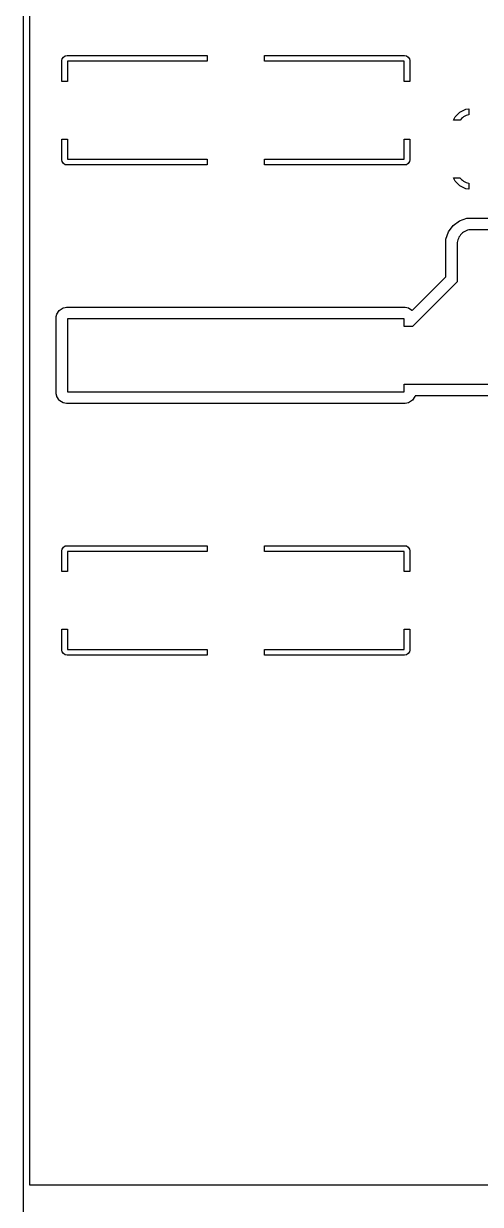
# Model space of a CAD drawing. Header units: metres. Extents: x 44.9 to 117.2, y -105.5 to -49.4.
# Drawn here: x 44.86 to 52.79, y -92.23 to -71.74 of the extents above; entities that cross this region are included whole.
import ezdxf

# ---------------------------------------------------------------- set-up
doc = ezdxf.new("R2010")
doc.units = ezdxf.units.M

msp = doc.modelspace()

# ---------------------------------------------------------------- linework, layer by layer
for points in [[(44.858, -105.51), (44.858, -49.43), (117.242, -49.43), (117.242, -105.51), (44.858, -105.51)], [(92.696, -49.53), (44.97, -49.53), (44.961, -49.533), (44.958, -49.542), (44.958, -91.883), (44.961, -91.891), (44.97, -91.894), (92.696, -91.894)], [(45.521, -72.38), (45.527, -72.351), (45.527, -72.351), (45.527, -72.351), (45.527, -72.351), (45.527, -72.351), (45.527, -72.351), (45.527, -72.351), (45.527, -72.351), (45.527, -72.351), (45.527, -72.351), (45.527, -72.351), (45.527, -72.351), (45.549, -72.318), (45.549, -72.318), (45.549, -72.318), (45.549, -72.318), (45.549, -72.318), (45.549, -72.318), (45.549, -72.318), (45.549, -72.318), (45.549, -72.318), (45.549, -72.318), (45.549, -72.318), (45.549, -72.318), (45.582, -72.295), (45.582, -72.295), (45.582, -72.295), (45.582, -72.295), (45.582, -72.295), (45.582, -72.295), (45.582, -72.295), (45.582, -72.295), (45.582, -72.295), (45.582, -72.295), (45.582, -72.295), (45.582, -72.295), (45.612, -72.29), (45.612, -72.29), (45.612, -72.29), (45.612, -72.29), (45.612, -72.29), (45.612, -72.29), (48.042, -72.29), (48.042, -72.29), (48.042, -72.29), (48.042, -72.29), (48.042, -72.29), (48.042, -72.29), (48.042, -72.29), (48.042, -72.29), (48.042, -72.29), (48.042, -72.29), (48.042, -72.29), (48.042, -72.29), (48.042, -72.29), (48.042, -72.29), (48.042, -72.29), (48.042, -72.29), (48.042, -72.29), (48.042, -72.29), (48.042, -72.29), (48.042, -72.29), (48.042, -72.29), (48.042, -72.29), (48.042, -72.29), (48.042, -72.29), (48.042, -72.29), (48.042, -72.29), (48.042, -72.29), (48.042, -72.29), (48.042, -72.29), (48.042, -72.29), (48.042, -72.29), (48.042, -72.29), (48.042, -72.29), (48.042, -72.29), (48.042, -72.29), (48.042, -72.29), (48.042, -72.39), (48.042, -72.39), (48.042, -72.39), (48.042, -72.39), (48.042, -72.39), (48.042, -72.39), (48.042, -72.39), (48.042, -72.39), (48.042, -72.39), (48.042, -72.39), (48.042, -72.39), (48.042, -72.39), (48.042, -72.39), (48.042, -72.39), (48.042, -72.39), (48.042, -72.39), (48.042, -72.39), (48.042, -72.39), (48.042, -72.39), (48.042, -72.39), (48.042, -72.39), (48.042, -72.39), (48.042, -72.39), (48.042, -72.39), (48.042, -72.39), (48.042, -72.39), (48.042, -72.39), (48.042, -72.39), (48.042, -72.39), (48.042, -72.39), (48.042, -72.39), (48.042, -72.39), (48.042, -72.39), (48.042, -72.39), (45.621, -72.39), (45.621, -72.741), (45.621, -72.741), (45.621, -72.741), (45.621, -72.741), (45.621, -72.741), (45.621, -72.741), (45.621, -72.741), (45.621, -72.741), (45.621, -72.741), (45.621, -72.741), (45.621, -72.741), (45.621, -72.741), (45.621, -72.741), (45.621, -72.741), (45.621, -72.741), (45.621, -72.741), (45.621, -72.741), (45.621, -72.741), (45.621, -72.741), (45.621, -72.741), (45.621, -72.741), (45.621, -72.741), (45.621, -72.741), (45.621, -72.741), (45.621, -72.741), (45.621, -72.741), (45.621, -72.741), (45.621, -72.741), (45.621, -72.741), (45.621, -72.741), (45.621, -72.741), (45.621, -72.741), (45.621, -72.741), (45.621, -72.741), (45.521, -72.741), (45.521, -72.741), (45.521, -72.741), (45.521, -72.741), (45.521, -72.741), (45.521, -72.741), (45.521, -72.741), (45.521, -72.741), (45.521, -72.741), (45.521, -72.741), (45.521, -72.741), (45.521, -72.741), (45.521, -72.741), (45.521, -72.741), (45.521, -72.741), (45.521, -72.741), (45.521, -72.741), (45.521, -72.741), (45.521, -72.741), (45.521, -72.741), (45.521, -72.741), (45.521, -72.741), (45.521, -72.741), (45.521, -72.741), (45.521, -72.741), (45.521, -72.741), (45.521, -72.741), (45.521, -72.741), (45.521, -72.741), (45.521, -72.741), (45.521, -72.741), (45.521, -72.741), (45.521, -72.741), (45.521, -72.741), (45.521, -72.741), (45.521, -72.741), (45.521, -72.38), (45.521, -72.38), (45.521, -72.38), (45.521, -72.38), (45.521, -72.38), (45.521, -72.38)], [(51.463, -72.39), (49.042, -72.39), (49.042, -72.39), (49.042, -72.39), (49.042, -72.39), (49.042, -72.39), (49.042, -72.39), (49.042, -72.39), (49.042, -72.39), (49.042, -72.39), (49.042, -72.39), (49.042, -72.39), (49.042, -72.39), (49.042, -72.39), (49.042, -72.39), (49.042, -72.39), (49.042, -72.39), (49.042, -72.39), (49.042, -72.39), (49.042, -72.39), (49.042, -72.39), (49.042, -72.39), (49.042, -72.39), (49.042, -72.39), (49.042, -72.39), (49.042, -72.39), (49.042, -72.39), (49.042, -72.39), (49.042, -72.39), (49.042, -72.39), (49.042, -72.39), (49.042, -72.39), (49.042, -72.39), (49.042, -72.39), (49.042, -72.39), (49.042, -72.29), (49.042, -72.29), (49.042, -72.29), (49.042, -72.29), (49.042, -72.29), (49.042, -72.29), (49.042, -72.29), (49.042, -72.29), (49.042, -72.29), (49.042, -72.29), (49.042, -72.29), (49.042, -72.29), (49.042, -72.29), (49.042, -72.29), (49.042, -72.29), (49.042, -72.29), (49.042, -72.29), (49.042, -72.29), (49.042, -72.29), (49.042, -72.29), (49.042, -72.29), (49.042, -72.29), (49.042, -72.29), (49.042, -72.29), (49.042, -72.29), (49.042, -72.29), (49.042, -72.29), (49.042, -72.29), (49.042, -72.29), (49.042, -72.29), (49.042, -72.29), (49.042, -72.29), (49.042, -72.29), (49.042, -72.29), (49.042, -72.29), (49.042, -72.29), (51.473, -72.29), (51.473, -72.29), (51.473, -72.29), (51.473, -72.29), (51.473, -72.29), (51.473, -72.29), (51.503, -72.295), (51.503, -72.295), (51.503, -72.295), (51.503, -72.295), (51.503, -72.295), (51.503, -72.295), (51.503, -72.295), (51.503, -72.295), (51.503, -72.295), (51.503, -72.295), (51.503, -72.295), (51.503, -72.295), (51.536, -72.318), (51.536, -72.318), (51.536, -72.318), (51.536, -72.318), (51.536, -72.318), (51.536, -72.318), (51.536, -72.318), (51.536, -72.318), (51.536, -72.318), (51.536, -72.318), (51.536, -72.318), (51.536, -72.318), (51.558, -72.351), (51.558, -72.351), (51.558, -72.351), (51.558, -72.351), (51.558, -72.351), (51.558, -72.351), (51.558, -72.351), (51.558, -72.351), (51.558, -72.351), (51.558, -72.351), (51.558, -72.351), (51.558, -72.351), (51.563, -72.38), (51.563, -72.38), (51.563, -72.38), (51.563, -72.38), (51.563, -72.38), (51.563, -72.38), (51.563, -72.741), (51.563, -72.741), (51.563, -72.741), (51.563, -72.741), (51.563, -72.741), (51.563, -72.741), (51.563, -72.741), (51.563, -72.741), (51.563, -72.741), (51.563, -72.741), (51.563, -72.741), (51.563, -72.741), (51.563, -72.741), (51.563, -72.741), (51.563, -72.741), (51.563, -72.741), (51.563, -72.741), (51.563, -72.741), (51.563, -72.741), (51.563, -72.741), (51.563, -72.741), (51.563, -72.741), (51.563, -72.741), (51.563, -72.741), (51.563, -72.741), (51.563, -72.741), (51.563, -72.741), (51.563, -72.741), (51.563, -72.741), (51.563, -72.741), (51.563, -72.741), (51.563, -72.741), (51.563, -72.741), (51.563, -72.741), (51.563, -72.741), (51.563, -72.741), (51.463, -72.741), (51.463, -72.741), (51.463, -72.741), (51.463, -72.741), (51.463, -72.741), (51.463, -72.741), (51.463, -72.741), (51.463, -72.741), (51.463, -72.741), (51.463, -72.741), (51.463, -72.741), (51.463, -72.741), (51.463, -72.741), (51.463, -72.741), (51.463, -72.741), (51.463, -72.741), (51.463, -72.741), (51.463, -72.741), (51.463, -72.741), (51.463, -72.741), (51.463, -72.741), (51.463, -72.741), (51.463, -72.741), (51.463, -72.741), (51.463, -72.741), (51.463, -72.741), (51.463, -72.741), (51.463, -72.741), (51.463, -72.741), (51.463, -72.741), (51.463, -72.741), (51.463, -72.741), (51.463, -72.741), (51.463, -72.741), (51.463, -72.39)], [(52.443, -73.405), (52.436, -73.414), (52.436, -73.414), (52.436, -73.414), (52.436, -73.414), (52.436, -73.414), (52.436, -73.414), (52.436, -73.414), (52.436, -73.414), (52.436, -73.414), (52.436, -73.414), (52.436, -73.414), (52.436, -73.414), (52.436, -73.414), (52.436, -73.414), (52.436, -73.414), (52.436, -73.414), (52.436, -73.414), (52.436, -73.414), (52.436, -73.414), (52.436, -73.414), (52.436, -73.414), (52.436, -73.414), (52.32, -73.414), (52.32, -73.414), (52.32, -73.414), (52.32, -73.414), (52.32, -73.414), (52.32, -73.414), (52.32, -73.414), (52.32, -73.414), (52.32, -73.414), (52.32, -73.414), (52.32, -73.414), (52.32, -73.414), (52.32, -73.414), (52.32, -73.414), (52.32, -73.414), (52.32, -73.414), (52.32, -73.414), (52.32, -73.414), (52.32, -73.414), (52.32, -73.414), (52.32, -73.414), (52.32, -73.414), (52.32, -73.414), (52.32, -73.414), (52.32, -73.414), (52.32, -73.414), (52.32, -73.414), (52.32, -73.414), (52.32, -73.414), (52.32, -73.414), (52.32, -73.414), (52.32, -73.414), (52.32, -73.414), (52.32, -73.414), (52.32, -73.414), (52.32, -73.414), (52.32, -73.414), (52.32, -73.414), (52.32, -73.414), (52.32, -73.414), (52.32, -73.414), (52.32, -73.414), (52.32, -73.414), (52.32, -73.414), (52.32, -73.414), (52.32, -73.414), (52.347, -73.358), (52.347, -73.358), (52.347, -73.358), (52.347, -73.358), (52.347, -73.358), (52.347, -73.358), (52.347, -73.358), (52.347, -73.358), (52.43, -73.275), (52.43, -73.275), (52.43, -73.275), (52.43, -73.275), (52.43, -73.275), (52.43, -73.275), (52.43, -73.275), (52.43, -73.275), (52.535, -73.224), (52.535, -73.224), (52.535, -73.224), (52.535, -73.224), (52.535, -73.224), (52.535, -73.224), (52.535, -73.224), (52.535, -73.224), (52.535, -73.224), (52.535, -73.224), (52.586, -73.216), (52.586, -73.216), (52.586, -73.216), (52.586, -73.216), (52.586, -73.216), (52.586, -73.216), (52.586, -73.216), (52.586, -73.216), (52.586, -73.216), (52.586, -73.216), (52.586, -73.216), (52.586, -73.216), (52.586, -73.216), (52.586, -73.216), (52.586, -73.216), (52.586, -73.216), (52.586, -73.216), (52.586, -73.216), (52.586, -73.216), (52.586, -73.216), (52.586, -73.216), (52.586, -73.216), (52.586, -73.216), (52.586, -73.216), (52.586, -73.216), (52.586, -73.216), (52.586, -73.216), (52.586, -73.216), (52.586, -73.216), (52.586, -73.216), (52.586, -73.216), (52.586, -73.216), (52.586, -73.216), (52.586, -73.216), (52.586, -73.216), (52.586, -73.216), (52.586, -73.216), (52.586, -73.216), (52.586, -73.319), (52.586, -73.319), (52.586, -73.319), (52.586, -73.319), (52.586, -73.319), (52.586, -73.319), (52.586, -73.319), (52.586, -73.319), (52.586, -73.319), (52.586, -73.319), (52.586, -73.319), (52.586, -73.319), (52.586, -73.319), (52.586, -73.319), (52.586, -73.319), (52.586, -73.319), (52.586, -73.319), (52.586, -73.319), (52.586, -73.319), (52.586, -73.319), (52.586, -73.319), (52.586, -73.319), (52.586, -73.319), (52.586, -73.319), (52.586, -73.319), (52.586, -73.319), (52.586, -73.319), (52.586, -73.319), (52.586, -73.319), (52.586, -73.319), (52.563, -73.325), (52.54, -73.333), (52.518, -73.344), (52.497, -73.356), (52.477, -73.371), (52.459, -73.387), (52.443, -73.405)], [(45.621, -74.091), (48.042, -74.091), (48.042, -74.091), (48.042, -74.091), (48.042, -74.091), (48.042, -74.091), (48.042, -74.091), (48.042, -74.091), (48.042, -74.091), (48.042, -74.091), (48.042, -74.091), (48.042, -74.091), (48.042, -74.091), (48.042, -74.091), (48.042, -74.091), (48.042, -74.091), (48.042, -74.091), (48.042, -74.091), (48.042, -74.091), (48.042, -74.091), (48.042, -74.091), (48.042, -74.091), (48.042, -74.091), (48.042, -74.091), (48.042, -74.091), (48.042, -74.091), (48.042, -74.091), (48.042, -74.091), (48.042, -74.091), (48.042, -74.091), (48.042, -74.091), (48.042, -74.091), (48.042, -74.091), (48.042, -74.091), (48.042, -74.091), (48.042, -74.191), (48.042, -74.191), (48.042, -74.191), (48.042, -74.191), (48.042, -74.191), (48.042, -74.191), (48.042, -74.191), (48.042, -74.191), (48.042, -74.191), (48.042, -74.191), (48.042, -74.191), (48.042, -74.191), (48.042, -74.191), (48.042, -74.191), (48.042, -74.191), (48.042, -74.191), (48.042, -74.191), (48.042, -74.191), (48.042, -74.191), (48.042, -74.191), (48.042, -74.191), (48.042, -74.191), (48.042, -74.191), (48.042, -74.191), (48.042, -74.191), (48.042, -74.191), (48.042, -74.191), (48.042, -74.191), (48.042, -74.191), (48.042, -74.191), (48.042, -74.191), (48.042, -74.191), (48.042, -74.191), (48.042, -74.191), (48.042, -74.191), (48.042, -74.191), (45.612, -74.191), (45.612, -74.191), (45.612, -74.191), (45.612, -74.191), (45.612, -74.191), (45.612, -74.191), (45.582, -74.186), (45.582, -74.186), (45.582, -74.186), (45.582, -74.186), (45.582, -74.186), (45.582, -74.186), (45.582, -74.186), (45.582, -74.186), (45.582, -74.186), (45.582, -74.186), (45.582, -74.186), (45.582, -74.186), (45.549, -74.163), (45.549, -74.163), (45.549, -74.163), (45.549, -74.163), (45.549, -74.163), (45.549, -74.163), (45.549, -74.163), (45.549, -74.163), (45.549, -74.163), (45.549, -74.163), (45.549, -74.163), (45.549, -74.163), (45.527, -74.13), (45.527, -74.13), (45.527, -74.13), (45.527, -74.13), (45.527, -74.13), (45.527, -74.13), (45.527, -74.13), (45.527, -74.13), (45.527, -74.13), (45.527, -74.13), (45.527, -74.13), (45.527, -74.13), (45.521, -74.101), (45.521, -74.101), (45.521, -74.101), (45.521, -74.101), (45.521, -74.101), (45.521, -74.101), (45.521, -73.741), (45.521, -73.741), (45.521, -73.741), (45.521, -73.741), (45.521, -73.741), (45.521, -73.741), (45.521, -73.741), (45.521, -73.741), (45.521, -73.741), (45.521, -73.741), (45.521, -73.741), (45.521, -73.741), (45.521, -73.741), (45.521, -73.741), (45.521, -73.741), (45.521, -73.741), (45.521, -73.741), (45.521, -73.741), (45.521, -73.741), (45.521, -73.741), (45.521, -73.741), (45.521, -73.741), (45.521, -73.741), (45.521, -73.741), (45.521, -73.741), (45.521, -73.741), (45.521, -73.741), (45.521, -73.741), (45.521, -73.741), (45.521, -73.741), (45.521, -73.741), (45.521, -73.741), (45.521, -73.741), (45.521, -73.741), (45.521, -73.741), (45.521, -73.741), (45.621, -73.741), (45.621, -73.741), (45.621, -73.741), (45.621, -73.741), (45.621, -73.741), (45.621, -73.741), (45.621, -73.741), (45.621, -73.741), (45.621, -73.741), (45.621, -73.741), (45.621, -73.741), (45.621, -73.741), (45.621, -73.741), (45.621, -73.741), (45.621, -73.741), (45.621, -73.741), (45.621, -73.741), (45.621, -73.741), (45.621, -73.741), (45.621, -73.741), (45.621, -73.741), (45.621, -73.741), (45.621, -73.741), (45.621, -73.741), (45.621, -73.741), (45.621, -73.741), (45.621, -73.741), (45.621, -73.741), (45.621, -73.741), (45.621, -73.741), (45.621, -73.741), (45.621, -73.741), (45.621, -73.741), (45.621, -73.741), (45.621, -74.091)], [(49.042, -74.091), (51.463, -74.091), (51.463, -73.741), (51.463, -73.741), (51.463, -73.741), (51.463, -73.741), (51.463, -73.741), (51.463, -73.741), (51.463, -73.741), (51.463, -73.741), (51.463, -73.741), (51.463, -73.741), (51.463, -73.741), (51.463, -73.741), (51.463, -73.741), (51.463, -73.741), (51.463, -73.741), (51.463, -73.741), (51.463, -73.741), (51.463, -73.741), (51.463, -73.741), (51.463, -73.741), (51.463, -73.741), (51.463, -73.741), (51.463, -73.741), (51.463, -73.741), (51.463, -73.741), (51.463, -73.741), (51.463, -73.741), (51.463, -73.741), (51.463, -73.741), (51.463, -73.741), (51.463, -73.741), (51.463, -73.741), (51.463, -73.741), (51.463, -73.741), (51.563, -73.741), (51.563, -73.741), (51.563, -73.741), (51.563, -73.741), (51.563, -73.741), (51.563, -73.741), (51.563, -73.741), (51.563, -73.741), (51.563, -73.741), (51.563, -73.741), (51.563, -73.741), (51.563, -73.741), (51.563, -73.741), (51.563, -73.741), (51.563, -73.741), (51.563, -73.741), (51.563, -73.741), (51.563, -73.741), (51.563, -73.741), (51.563, -73.741), (51.563, -73.741), (51.563, -73.741), (51.563, -73.741), (51.563, -73.741), (51.563, -73.741), (51.563, -73.741), (51.563, -73.741), (51.563, -73.741), (51.563, -73.741), (51.563, -73.741), (51.563, -73.741), (51.563, -73.741), (51.563, -73.741), (51.563, -73.741), (51.563, -73.741), (51.563, -73.741), (51.563, -74.101), (51.563, -74.101), (51.563, -74.101), (51.563, -74.101), (51.563, -74.101), (51.563, -74.101), (51.558, -74.13), (51.558, -74.13), (51.558, -74.13), (51.558, -74.13), (51.558, -74.13), (51.558, -74.13), (51.558, -74.13), (51.558, -74.13), (51.558, -74.13), (51.558, -74.13), (51.558, -74.13), (51.558, -74.13), (51.536, -74.163), (51.536, -74.163), (51.536, -74.163), (51.536, -74.163), (51.536, -74.163), (51.536, -74.163), (51.536, -74.163), (51.536, -74.163), (51.536, -74.163), (51.536, -74.163), (51.536, -74.163), (51.536, -74.163), (51.503, -74.186), (51.503, -74.186), (51.503, -74.186), (51.503, -74.186), (51.503, -74.186), (51.503, -74.186), (51.503, -74.186), (51.503, -74.186), (51.503, -74.186), (51.503, -74.186), (51.503, -74.186), (51.503, -74.186), (51.473, -74.191), (51.473, -74.191), (51.473, -74.191), (51.473, -74.191), (51.473, -74.191), (51.473, -74.191), (49.042, -74.191), (49.042, -74.191), (49.042, -74.191), (49.042, -74.191), (49.042, -74.191), (49.042, -74.191), (49.042, -74.191), (49.042, -74.191), (49.042, -74.191), (49.042, -74.191), (49.042, -74.191), (49.042, -74.191), (49.042, -74.191), (49.042, -74.191), (49.042, -74.191), (49.042, -74.191), (49.042, -74.191), (49.042, -74.191), (49.042, -74.191), (49.042, -74.191), (49.042, -74.191), (49.042, -74.191), (49.042, -74.191), (49.042, -74.191), (49.042, -74.191), (49.042, -74.191), (49.042, -74.191), (49.042, -74.191), (49.042, -74.191), (49.042, -74.191), (49.042, -74.191), (49.042, -74.191), (49.042, -74.191), (49.042, -74.191), (49.042, -74.191), (49.042, -74.191), (49.042, -74.091), (49.042, -74.091), (49.042, -74.091), (49.042, -74.091), (49.042, -74.091), (49.042, -74.091), (49.042, -74.091), (49.042, -74.091), (49.042, -74.091), (49.042, -74.091), (49.042, -74.091), (49.042, -74.091), (49.042, -74.091), (49.042, -74.091), (49.042, -74.091), (49.042, -74.091), (49.042, -74.091), (49.042, -74.091), (49.042, -74.091), (49.042, -74.091), (49.042, -74.091), (49.042, -74.091), (49.042, -74.091), (49.042, -74.091), (49.042, -74.091), (49.042, -74.091), (49.042, -74.091), (49.042, -74.091), (49.042, -74.091), (49.042, -74.091), (49.042, -74.091), (49.042, -74.091), (49.042, -74.091), (49.042, -74.091)], [(52.32, -74.414), (52.436, -74.414), (52.436, -74.414), (52.436, -74.414), (52.436, -74.414), (52.436, -74.414), (52.436, -74.414), (52.436, -74.414), (52.436, -74.414), (52.436, -74.414), (52.436, -74.414), (52.436, -74.414), (52.436, -74.414), (52.436, -74.414), (52.436, -74.414), (52.436, -74.414), (52.436, -74.414), (52.436, -74.414), (52.436, -74.414), (52.436, -74.414), (52.436, -74.414), (52.436, -74.414), (52.436, -74.414), (52.443, -74.423), (52.459, -74.441), (52.477, -74.457), (52.497, -74.472), (52.518, -74.484), (52.54, -74.495), (52.563, -74.503), (52.563, -74.503), (52.586, -74.509), (52.586, -74.509), (52.586, -74.509), (52.586, -74.509), (52.586, -74.509), (52.586, -74.509), (52.586, -74.509), (52.586, -74.509), (52.586, -74.509), (52.586, -74.509), (52.586, -74.509), (52.586, -74.509), (52.586, -74.509), (52.586, -74.509), (52.586, -74.509), (52.586, -74.509), (52.586, -74.509), (52.586, -74.509), (52.586, -74.509), (52.586, -74.509), (52.586, -74.509), (52.586, -74.509), (52.586, -74.509), (52.586, -74.509), (52.586, -74.509), (52.586, -74.509), (52.586, -74.509), (52.586, -74.509), (52.586, -74.509), (52.586, -74.509), (52.586, -74.612), (52.586, -74.612), (52.586, -74.612), (52.586, -74.612), (52.586, -74.612), (52.586, -74.612), (52.586, -74.612), (52.586, -74.612), (52.586, -74.612), (52.586, -74.612), (52.586, -74.612), (52.586, -74.612), (52.586, -74.612), (52.586, -74.612), (52.586, -74.612), (52.586, -74.612), (52.586, -74.612), (52.586, -74.612), (52.586, -74.612), (52.586, -74.612), (52.586, -74.612), (52.586, -74.612), (52.586, -74.612), (52.586, -74.612), (52.586, -74.612), (52.586, -74.612), (52.586, -74.612), (52.586, -74.612), (52.586, -74.612), (52.586, -74.612), (52.586, -74.612), (52.586, -74.612), (52.586, -74.612), (52.586, -74.612), (52.586, -74.612), (52.586, -74.612), (52.586, -74.612), (52.586, -74.612), (52.535, -74.604), (52.535, -74.604), (52.535, -74.604), (52.535, -74.604), (52.535, -74.604), (52.535, -74.604), (52.535, -74.604), (52.535, -74.604), (52.535, -74.604), (52.535, -74.604), (52.43, -74.553), (52.43, -74.553), (52.43, -74.553), (52.43, -74.553), (52.43, -74.553), (52.43, -74.553), (52.43, -74.553), (52.43, -74.553), (52.347, -74.47), (52.347, -74.47), (52.347, -74.47), (52.347, -74.47), (52.347, -74.47), (52.347, -74.47), (52.347, -74.47), (52.347, -74.47), (52.32, -74.414), (52.32, -74.414), (52.32, -74.414), (52.32, -74.414), (52.32, -74.414), (52.32, -74.414), (52.32, -74.414), (52.32, -74.414), (52.32, -74.414), (52.32, -74.414), (52.32, -74.414), (52.32, -74.414), (52.32, -74.414), (52.32, -74.414), (52.32, -74.414), (52.32, -74.414), (52.32, -74.414), (52.32, -74.414), (52.32, -74.414), (52.32, -74.414), (52.32, -74.414), (52.32, -74.414), (52.32, -74.414), (52.32, -74.414), (52.32, -74.414), (52.32, -74.414), (52.32, -74.414), (52.32, -74.414), (52.32, -74.414), (52.32, -74.414), (52.32, -74.414), (52.32, -74.414), (52.32, -74.414), (52.32, -74.414), (52.32, -74.414), (52.32, -74.414), (52.32, -74.414), (52.32, -74.414), (52.32, -74.414), (52.32, -74.414), (52.32, -74.414), (52.32, -74.414), (52.32, -74.414), (52.32, -74.414)], [(53.239, -78.196), (51.664, -78.196), (51.658, -78.197), (51.653, -78.205), (51.652, -78.208), (51.652, -78.208), (51.652, -78.208), (51.652, -78.208), (51.652, -78.208), (51.652, -78.208), (51.652, -78.208), (51.652, -78.208), (51.652, -78.208), (51.652, -78.208), (51.608, -78.275), (51.608, -78.275), (51.608, -78.275), (51.608, -78.275), (51.608, -78.275), (51.608, -78.275), (51.608, -78.275), (51.608, -78.275), (51.608, -78.275), (51.608, -78.275), (51.542, -78.319), (51.542, -78.319), (51.542, -78.319), (51.542, -78.319), (51.542, -78.319), (51.542, -78.319), (51.542, -78.319), (51.542, -78.319), (51.542, -78.319), (51.542, -78.319), (51.483, -78.331), (51.483, -78.331), (51.483, -78.331), (51.483, -78.331), (51.483, -78.331), (51.483, -78.331), (45.602, -78.331), (45.602, -78.331), (45.602, -78.331), (45.602, -78.331), (45.602, -78.331), (45.602, -78.331), (45.543, -78.319), (45.543, -78.319), (45.543, -78.319), (45.543, -78.319), (45.543, -78.319), (45.543, -78.319), (45.543, -78.319), (45.543, -78.319), (45.543, -78.319), (45.543, -78.319), (45.488, -78.282), (45.477, -78.275), (45.477, -78.275), (45.477, -78.275), (45.477, -78.275), (45.477, -78.275), (45.477, -78.275), (45.477, -78.275), (45.477, -78.275), (45.477, -78.275), (45.477, -78.275), (45.477, -78.275), (45.477, -78.275), (45.433, -78.208), (45.433, -78.208), (45.433, -78.208), (45.433, -78.208), (45.433, -78.208), (45.433, -78.208), (45.433, -78.208), (45.433, -78.208), (45.433, -78.208), (45.433, -78.208), (45.433, -78.208), (45.433, -78.208), (45.433, -78.208), (45.433, -78.208), (45.433, -78.208), (45.432, -78.205), (45.424, -78.166), (45.421, -78.15), (45.421, -78.15), (45.421, -78.15), (45.421, -78.15), (45.421, -78.15), (45.421, -78.15), (45.421, -76.84), (45.421, -76.84), (45.421, -76.84), (45.421, -76.84), (45.421, -76.84), (45.421, -76.84), (45.425, -76.821), (45.433, -76.782), (45.433, -76.782), (45.433, -76.782), (45.433, -76.782), (45.433, -76.782), (45.433, -76.782), (45.433, -76.782), (45.433, -76.782), (45.433, -76.782), (45.433, -76.782), (45.433, -76.782), (45.433, -76.782), (45.477, -76.715), (45.477, -76.715), (45.477, -76.715), (45.477, -76.715), (45.477, -76.715), (45.477, -76.715), (45.477, -76.715), (45.477, -76.715), (45.477, -76.715), (45.477, -76.715), (45.477, -76.715), (45.477, -76.715), (45.543, -76.671), (45.543, -76.671), (45.543, -76.671), (45.543, -76.671), (45.543, -76.671), (45.543, -76.671), (45.543, -76.671), (45.543, -76.671), (45.543, -76.671), (45.543, -76.671), (45.543, -76.671), (45.543, -76.671), (45.578, -76.664), (45.602, -76.659), (45.602, -76.659), (45.602, -76.659), (45.602, -76.659), (45.602, -76.659), (45.602, -76.659), (51.483, -76.659), (51.483, -76.659), (51.483, -76.659), (51.483, -76.659), (51.483, -76.659), (51.483, -76.659), (51.512, -76.665), (51.542, -76.671), (51.542, -76.671), (51.542, -76.671), (51.542, -76.671), (51.542, -76.671), (51.542, -76.671), (51.542, -76.671), (51.542, -76.671), (51.542, -76.671), (51.542, -76.671), (51.542, -76.671), (51.542, -76.671), (51.542, -76.671), (51.542, -76.671), (51.542, -76.671), (51.542, -76.671), (51.542, -76.671), (51.542, -76.671), (51.542, -76.671), (51.542, -76.671), (51.542, -76.671), (51.542, -76.671), (51.542, -76.671), (51.542, -76.671), (51.542, -76.671), (51.542, -76.671), (51.542, -76.671), (51.542, -76.671), (51.542, -76.671), (51.542, -76.671), (51.542, -76.671), (51.542, -76.671), (51.542, -76.671), (51.542, -76.671), (51.542, -76.671), (51.542, -76.671), (51.542, -76.671), (51.542, -76.671), (51.542, -76.671), (51.542, -76.671), (51.542, -76.671), (51.542, -76.671), (51.542, -76.671), (51.542, -76.671), (51.542, -76.671), (51.542, -76.671), (51.542, -76.671), (51.542, -76.671), (51.542, -76.671), (51.542, -76.671), (51.542, -76.671), (51.542, -76.671), (51.542, -76.671), (51.542, -76.671), (51.542, -76.671), (51.542, -76.671), (51.542, -76.671), (51.542, -76.671), (51.542, -76.671), (51.542, -76.671), (51.542, -76.671), (51.542, -76.671), (51.542, -76.671), (51.542, -76.671), (51.542, -76.671), (51.542, -76.671), (51.542, -76.671), (51.542, -76.671), (51.542, -76.671), (51.542, -76.671), (51.598, -76.709), (51.605, -76.711), (51.613, -76.708), (52.182, -76.138), (52.185, -76.13), (52.185, -75.51), (52.185, -75.51), (52.185, -75.51), (52.185, -75.51), (52.188, -75.479), (52.188, -75.479), (52.188, -75.479), (52.188, -75.479), (52.188, -75.479), (52.188, -75.479), (52.233, -75.351), (52.233, -75.351), (52.233, -75.351), (52.233, -75.351), (52.233, -75.351), (52.233, -75.351), (52.233, -75.351), (52.233, -75.351), (52.233, -75.351), (52.233, -75.351), (52.233, -75.351), (52.233, -75.351), (52.233, -75.351), (52.314, -75.242), (52.314, -75.242), (52.314, -75.242), (52.314, -75.242), (52.314, -75.242), (52.314, -75.242), (52.314, -75.242), (52.314, -75.242), (52.314, -75.242), (52.314, -75.242), (52.314, -75.242), (52.314, -75.242), (52.423, -75.161), (52.423, -75.161), (52.423, -75.161), (52.423, -75.161), (52.423, -75.161), (52.423, -75.161), (52.423, -75.161), (52.423, -75.161), (52.423, -75.161), (52.423, -75.161), (52.423, -75.161), (52.423, -75.161), (52.423, -75.161), (52.551, -75.116), (52.551, -75.116), (52.551, -75.116), (52.551, -75.116), (52.551, -75.116), (52.551, -75.116), (52.582, -75.113), (52.582, -75.113), (52.582, -75.113), (52.582, -75.113), (53.59, -75.113)], [(53.536, -75.314), (52.636, -75.314), (52.611, -75.315), (52.587, -75.319), (52.563, -75.325), (52.54, -75.333), (52.518, -75.344), (52.497, -75.356), (52.477, -75.371), (52.459, -75.387), (52.443, -75.405), (52.428, -75.425), (52.416, -75.446), (52.405, -75.468), (52.397, -75.491), (52.397, -75.491), (52.391, -75.515), (52.387, -75.539), (52.386, -75.564), (52.386, -76.218), (52.386, -76.218), (52.386, -76.218), (52.386, -76.218), (52.386, -76.218), (52.386, -76.218), (52.386, -76.218), (52.386, -76.218), (52.386, -76.218), (52.386, -76.218), (52.386, -76.218), (52.386, -76.218), (52.386, -76.218), (52.386, -76.218), (52.386, -76.218), (52.386, -76.218), (52.386, -76.218), (52.386, -76.218), (51.609, -76.995), (51.609, -76.995), (51.609, -76.995), (51.609, -76.995), (51.609, -76.995), (51.609, -76.995), (51.609, -76.995), (51.609, -76.995), (51.609, -76.995), (51.609, -76.995), (51.609, -76.995), (51.609, -76.995), (51.609, -76.995), (51.609, -76.995), (51.609, -76.995), (51.609, -76.995), (51.609, -76.995), (51.609, -76.995), (51.463, -76.995), (51.463, -76.995), (51.463, -76.995), (51.463, -76.995), (51.463, -76.995), (51.463, -76.995), (51.463, -76.995), (51.463, -76.995), (51.463, -76.995), (51.463, -76.995), (51.463, -76.995), (51.463, -76.995), (51.463, -76.995), (51.463, -76.995), (51.463, -76.995), (51.463, -76.995), (51.463, -76.995), (51.463, -76.995), (51.463, -76.995), (51.463, -76.995), (51.463, -76.995), (51.463, -76.995), (51.463, -76.995), (51.463, -76.995), (51.463, -76.995), (51.463, -76.995), (51.463, -76.995), (51.463, -76.995), (51.463, -76.995), (51.463, -76.995), (51.463, -76.995), (51.463, -76.995), (51.463, -76.995), (51.463, -76.995), (51.463, -76.86), (45.621, -76.86)], [(45.621, -76.86), (45.621, -78.13), (51.463, -78.13), (51.463, -77.995), (51.463, -77.995), (51.463, -77.995), (51.463, -77.995), (51.463, -77.995), (51.463, -77.995), (51.463, -77.995), (51.463, -77.995), (51.463, -77.995), (51.463, -77.995), (51.463, -77.995), (51.463, -77.995), (51.463, -77.995), (51.463, -77.995), (51.463, -77.995), (51.463, -77.995), (51.463, -77.995), (51.463, -77.995), (51.463, -77.995), (51.463, -77.995), (51.463, -77.995), (51.463, -77.995), (51.463, -77.995), (51.463, -77.995), (51.463, -77.995), (51.463, -77.995), (51.463, -77.995), (51.463, -77.995), (51.463, -77.995), (51.463, -77.995), (51.463, -77.995), (51.463, -77.995), (51.463, -77.995), (51.463, -77.995), (53.327, -77.995)], [(45.521, -80.889), (45.527, -80.86), (45.527, -80.86), (45.527, -80.86), (45.527, -80.86), (45.527, -80.86), (45.527, -80.86), (45.527, -80.86), (45.527, -80.86), (45.527, -80.86), (45.527, -80.86), (45.527, -80.86), (45.527, -80.86), (45.549, -80.827), (45.549, -80.827), (45.549, -80.827), (45.549, -80.827), (45.549, -80.827), (45.549, -80.827), (45.549, -80.827), (45.549, -80.827), (45.549, -80.827), (45.549, -80.827), (45.549, -80.827), (45.549, -80.827), (45.582, -80.804), (45.582, -80.804), (45.582, -80.804), (45.582, -80.804), (45.582, -80.804), (45.582, -80.804), (45.582, -80.804), (45.582, -80.804), (45.582, -80.804), (45.582, -80.804), (45.582, -80.804), (45.582, -80.804), (45.612, -80.799), (45.612, -80.799), (45.612, -80.799), (45.612, -80.799), (45.612, -80.799), (45.612, -80.799), (48.042, -80.799), (48.042, -80.799), (48.042, -80.799), (48.042, -80.799), (48.042, -80.799), (48.042, -80.799), (48.042, -80.799), (48.042, -80.799), (48.042, -80.799), (48.042, -80.799), (48.042, -80.799), (48.042, -80.799), (48.042, -80.799), (48.042, -80.799), (48.042, -80.799), (48.042, -80.799), (48.042, -80.799), (48.042, -80.799), (48.042, -80.799), (48.042, -80.799), (48.042, -80.799), (48.042, -80.799), (48.042, -80.799), (48.042, -80.799), (48.042, -80.799), (48.042, -80.799), (48.042, -80.799), (48.042, -80.799), (48.042, -80.799), (48.042, -80.799), (48.042, -80.799), (48.042, -80.799), (48.042, -80.799), (48.042, -80.799), (48.042, -80.799), (48.042, -80.799), (48.042, -80.899), (48.042, -80.899), (48.042, -80.899), (48.042, -80.899), (48.042, -80.899), (48.042, -80.899), (48.042, -80.899), (48.042, -80.899), (48.042, -80.899), (48.042, -80.899), (48.042, -80.899), (48.042, -80.899), (48.042, -80.899), (48.042, -80.899), (48.042, -80.899), (48.042, -80.899), (48.042, -80.899), (48.042, -80.899), (48.042, -80.899), (48.042, -80.899), (48.042, -80.899), (48.042, -80.899), (48.042, -80.899), (48.042, -80.899), (48.042, -80.899), (48.042, -80.899), (48.042, -80.899), (48.042, -80.899), (48.042, -80.899), (48.042, -80.899), (48.042, -80.899), (48.042, -80.899), (48.042, -80.899), (48.042, -80.899), (45.621, -80.899), (45.621, -81.25), (45.621, -81.25), (45.621, -81.25), (45.621, -81.25), (45.621, -81.25), (45.621, -81.25), (45.621, -81.25), (45.621, -81.25), (45.621, -81.25), (45.621, -81.25), (45.621, -81.25), (45.621, -81.25), (45.621, -81.25), (45.621, -81.25), (45.621, -81.25), (45.621, -81.25), (45.621, -81.25), (45.621, -81.25), (45.621, -81.25), (45.621, -81.25), (45.621, -81.25), (45.621, -81.25), (45.621, -81.25), (45.621, -81.25), (45.621, -81.25), (45.621, -81.25), (45.621, -81.25), (45.621, -81.25), (45.621, -81.25), (45.621, -81.25), (45.621, -81.25), (45.621, -81.25), (45.621, -81.25), (45.621, -81.25), (45.521, -81.25), (45.521, -81.25), (45.521, -81.25), (45.521, -81.25), (45.521, -81.25), (45.521, -81.25), (45.521, -81.25), (45.521, -81.25), (45.521, -81.25), (45.521, -81.25), (45.521, -81.25), (45.521, -81.25), (45.521, -81.25), (45.521, -81.25), (45.521, -81.25), (45.521, -81.25), (45.521, -81.25), (45.521, -81.25), (45.521, -81.25), (45.521, -81.25), (45.521, -81.25), (45.521, -81.25), (45.521, -81.25), (45.521, -81.25), (45.521, -81.25), (45.521, -81.25), (45.521, -81.25), (45.521, -81.25), (45.521, -81.25), (45.521, -81.25), (45.521, -81.25), (45.521, -81.25), (45.521, -81.25), (45.521, -81.25), (45.521, -81.25), (45.521, -81.25), (45.521, -80.889), (45.521, -80.889), (45.521, -80.889), (45.521, -80.889), (45.521, -80.889), (45.521, -80.889)], [(51.463, -80.899), (49.042, -80.899), (49.042, -80.899), (49.042, -80.899), (49.042, -80.899), (49.042, -80.899), (49.042, -80.899), (49.042, -80.899), (49.042, -80.899), (49.042, -80.899), (49.042, -80.899), (49.042, -80.899), (49.042, -80.899), (49.042, -80.899), (49.042, -80.899), (49.042, -80.899), (49.042, -80.899), (49.042, -80.899), (49.042, -80.899), (49.042, -80.899), (49.042, -80.899), (49.042, -80.899), (49.042, -80.899), (49.042, -80.899), (49.042, -80.899), (49.042, -80.899), (49.042, -80.899), (49.042, -80.899), (49.042, -80.899), (49.042, -80.899), (49.042, -80.899), (49.042, -80.899), (49.042, -80.899), (49.042, -80.899), (49.042, -80.899), (49.042, -80.799), (49.042, -80.799), (49.042, -80.799), (49.042, -80.799), (49.042, -80.799), (49.042, -80.799), (49.042, -80.799), (49.042, -80.799), (49.042, -80.799), (49.042, -80.799), (49.042, -80.799), (49.042, -80.799), (49.042, -80.799), (49.042, -80.799), (49.042, -80.799), (49.042, -80.799), (49.042, -80.799), (49.042, -80.799), (49.042, -80.799), (49.042, -80.799), (49.042, -80.799), (49.042, -80.799), (49.042, -80.799), (49.042, -80.799), (49.042, -80.799), (49.042, -80.799), (49.042, -80.799), (49.042, -80.799), (49.042, -80.799), (49.042, -80.799), (49.042, -80.799), (49.042, -80.799), (49.042, -80.799), (49.042, -80.799), (49.042, -80.799), (49.042, -80.799), (51.473, -80.799), (51.473, -80.799), (51.473, -80.799), (51.473, -80.799), (51.473, -80.799), (51.473, -80.799), (51.503, -80.804), (51.503, -80.804), (51.503, -80.804), (51.503, -80.804), (51.503, -80.804), (51.503, -80.804), (51.503, -80.804), (51.503, -80.804), (51.503, -80.804), (51.503, -80.804), (51.503, -80.804), (51.503, -80.804), (51.536, -80.827), (51.536, -80.827), (51.536, -80.827), (51.536, -80.827), (51.536, -80.827), (51.536, -80.827), (51.536, -80.827), (51.536, -80.827), (51.536, -80.827), (51.536, -80.827), (51.536, -80.827), (51.536, -80.827), (51.558, -80.86), (51.558, -80.86), (51.558, -80.86), (51.558, -80.86), (51.558, -80.86), (51.558, -80.86), (51.558, -80.86), (51.558, -80.86), (51.558, -80.86), (51.558, -80.86), (51.558, -80.86), (51.558, -80.86), (51.563, -80.889), (51.563, -80.889), (51.563, -80.889), (51.563, -80.889), (51.563, -80.889), (51.563, -80.889), (51.563, -81.25), (51.563, -81.25), (51.563, -81.25), (51.563, -81.25), (51.563, -81.25), (51.563, -81.25), (51.563, -81.25), (51.563, -81.25), (51.563, -81.25), (51.563, -81.25), (51.563, -81.25), (51.563, -81.25), (51.563, -81.25), (51.563, -81.25), (51.563, -81.25), (51.563, -81.25), (51.563, -81.25), (51.563, -81.25), (51.563, -81.25), (51.563, -81.25), (51.563, -81.25), (51.563, -81.25), (51.563, -81.25), (51.563, -81.25), (51.563, -81.25), (51.563, -81.25), (51.563, -81.25), (51.563, -81.25), (51.563, -81.25), (51.563, -81.25), (51.563, -81.25), (51.563, -81.25), (51.563, -81.25), (51.563, -81.25), (51.563, -81.25), (51.563, -81.25), (51.463, -81.25), (51.463, -81.25), (51.463, -81.25), (51.463, -81.25), (51.463, -81.25), (51.463, -81.25), (51.463, -81.25), (51.463, -81.25), (51.463, -81.25), (51.463, -81.25), (51.463, -81.25), (51.463, -81.25), (51.463, -81.25), (51.463, -81.25), (51.463, -81.25), (51.463, -81.25), (51.463, -81.25), (51.463, -81.25), (51.463, -81.25), (51.463, -81.25), (51.463, -81.25), (51.463, -81.25), (51.463, -81.25), (51.463, -81.25), (51.463, -81.25), (51.463, -81.25), (51.463, -81.25), (51.463, -81.25), (51.463, -81.25), (51.463, -81.25), (51.463, -81.25), (51.463, -81.25), (51.463, -81.25), (51.463, -81.25), (51.463, -80.899)], [(45.621, -82.6), (48.042, -82.6), (48.042, -82.6), (48.042, -82.6), (48.042, -82.6), (48.042, -82.6), (48.042, -82.6), (48.042, -82.6), (48.042, -82.6), (48.042, -82.6), (48.042, -82.6), (48.042, -82.6), (48.042, -82.6), (48.042, -82.6), (48.042, -82.6), (48.042, -82.6), (48.042, -82.6), (48.042, -82.6), (48.042, -82.6), (48.042, -82.6), (48.042, -82.6), (48.042, -82.6), (48.042, -82.6), (48.042, -82.6), (48.042, -82.6), (48.042, -82.6), (48.042, -82.6), (48.042, -82.6), (48.042, -82.6), (48.042, -82.6), (48.042, -82.6), (48.042, -82.6), (48.042, -82.6), (48.042, -82.6), (48.042, -82.6), (48.042, -82.7), (48.042, -82.7), (48.042, -82.7), (48.042, -82.7), (48.042, -82.7), (48.042, -82.7), (48.042, -82.7), (48.042, -82.7), (48.042, -82.7), (48.042, -82.7), (48.042, -82.7), (48.042, -82.7), (48.042, -82.7), (48.042, -82.7), (48.042, -82.7), (48.042, -82.7), (48.042, -82.7), (48.042, -82.7), (48.042, -82.7), (48.042, -82.7), (48.042, -82.7), (48.042, -82.7), (48.042, -82.7), (48.042, -82.7), (48.042, -82.7), (48.042, -82.7), (48.042, -82.7), (48.042, -82.7), (48.042, -82.7), (48.042, -82.7), (48.042, -82.7), (48.042, -82.7), (48.042, -82.7), (48.042, -82.7), (48.042, -82.7), (48.042, -82.7), (45.612, -82.7), (45.612, -82.7), (45.612, -82.7), (45.612, -82.7), (45.612, -82.7), (45.612, -82.7), (45.582, -82.695), (45.582, -82.695), (45.582, -82.695), (45.582, -82.695), (45.582, -82.695), (45.582, -82.695), (45.582, -82.695), (45.582, -82.695), (45.582, -82.695), (45.582, -82.695), (45.582, -82.695), (45.582, -82.695), (45.549, -82.672), (45.549, -82.672), (45.549, -82.672), (45.549, -82.672), (45.549, -82.672), (45.549, -82.672), (45.549, -82.672), (45.549, -82.672), (45.549, -82.672), (45.549, -82.672), (45.549, -82.672), (45.549, -82.672), (45.527, -82.639), (45.527, -82.639), (45.527, -82.639), (45.527, -82.639), (45.527, -82.639), (45.527, -82.639), (45.527, -82.639), (45.527, -82.639), (45.527, -82.639), (45.527, -82.639), (45.527, -82.639), (45.527, -82.639), (45.521, -82.61), (45.521, -82.61), (45.521, -82.61), (45.521, -82.61), (45.521, -82.61), (45.521, -82.61), (45.521, -82.25), (45.521, -82.25), (45.521, -82.25), (45.521, -82.25), (45.521, -82.25), (45.521, -82.25), (45.521, -82.25), (45.521, -82.25), (45.521, -82.25), (45.521, -82.25), (45.521, -82.25), (45.521, -82.25), (45.521, -82.25), (45.521, -82.25), (45.521, -82.25), (45.521, -82.25), (45.521, -82.25), (45.521, -82.25), (45.521, -82.25), (45.521, -82.25), (45.521, -82.25), (45.521, -82.25), (45.521, -82.25), (45.521, -82.25), (45.521, -82.25), (45.521, -82.25), (45.521, -82.25), (45.521, -82.25), (45.521, -82.25), (45.521, -82.25), (45.521, -82.25), (45.521, -82.25), (45.521, -82.25), (45.521, -82.25), (45.521, -82.25), (45.521, -82.25), (45.621, -82.25), (45.621, -82.25), (45.621, -82.25), (45.621, -82.25), (45.621, -82.25), (45.621, -82.25), (45.621, -82.25), (45.621, -82.25), (45.621, -82.25), (45.621, -82.25), (45.621, -82.25), (45.621, -82.25), (45.621, -82.25), (45.621, -82.25), (45.621, -82.25), (45.621, -82.25), (45.621, -82.25), (45.621, -82.25), (45.621, -82.25), (45.621, -82.25), (45.621, -82.25), (45.621, -82.25), (45.621, -82.25), (45.621, -82.25), (45.621, -82.25), (45.621, -82.25), (45.621, -82.25), (45.621, -82.25), (45.621, -82.25), (45.621, -82.25), (45.621, -82.25), (45.621, -82.25), (45.621, -82.25), (45.621, -82.25), (45.621, -82.6)], [(49.042, -82.6), (51.463, -82.6), (51.463, -82.25), (51.463, -82.25), (51.463, -82.25), (51.463, -82.25), (51.463, -82.25), (51.463, -82.25), (51.463, -82.25), (51.463, -82.25), (51.463, -82.25), (51.463, -82.25), (51.463, -82.25), (51.463, -82.25), (51.463, -82.25), (51.463, -82.25), (51.463, -82.25), (51.463, -82.25), (51.463, -82.25), (51.463, -82.25), (51.463, -82.25), (51.463, -82.25), (51.463, -82.25), (51.463, -82.25), (51.463, -82.25), (51.463, -82.25), (51.463, -82.25), (51.463, -82.25), (51.463, -82.25), (51.463, -82.25), (51.463, -82.25), (51.463, -82.25), (51.463, -82.25), (51.463, -82.25), (51.463, -82.25), (51.463, -82.25), (51.563, -82.25), (51.563, -82.25), (51.563, -82.25), (51.563, -82.25), (51.563, -82.25), (51.563, -82.25), (51.563, -82.25), (51.563, -82.25), (51.563, -82.25), (51.563, -82.25), (51.563, -82.25), (51.563, -82.25), (51.563, -82.25), (51.563, -82.25), (51.563, -82.25), (51.563, -82.25), (51.563, -82.25), (51.563, -82.25), (51.563, -82.25), (51.563, -82.25), (51.563, -82.25), (51.563, -82.25), (51.563, -82.25), (51.563, -82.25), (51.563, -82.25), (51.563, -82.25), (51.563, -82.25), (51.563, -82.25), (51.563, -82.25), (51.563, -82.25), (51.563, -82.25), (51.563, -82.25), (51.563, -82.25), (51.563, -82.25), (51.563, -82.25), (51.563, -82.25), (51.563, -82.61), (51.563, -82.61), (51.563, -82.61), (51.563, -82.61), (51.563, -82.61), (51.563, -82.61), (51.558, -82.639), (51.558, -82.639), (51.558, -82.639), (51.558, -82.639), (51.558, -82.639), (51.558, -82.639), (51.558, -82.639), (51.558, -82.639), (51.558, -82.639), (51.558, -82.639), (51.558, -82.639), (51.558, -82.639), (51.536, -82.672), (51.536, -82.672), (51.536, -82.672), (51.536, -82.672), (51.536, -82.672), (51.536, -82.672), (51.536, -82.672), (51.536, -82.672), (51.536, -82.672), (51.536, -82.672), (51.536, -82.672), (51.536, -82.672), (51.503, -82.695), (51.503, -82.695), (51.503, -82.695), (51.503, -82.695), (51.503, -82.695), (51.503, -82.695), (51.503, -82.695), (51.503, -82.695), (51.503, -82.695), (51.503, -82.695), (51.503, -82.695), (51.503, -82.695), (51.473, -82.7), (51.473, -82.7), (51.473, -82.7), (51.473, -82.7), (51.473, -82.7), (51.473, -82.7), (49.042, -82.7), (49.042, -82.7), (49.042, -82.7), (49.042, -82.7), (49.042, -82.7), (49.042, -82.7), (49.042, -82.7), (49.042, -82.7), (49.042, -82.7), (49.042, -82.7), (49.042, -82.7), (49.042, -82.7), (49.042, -82.7), (49.042, -82.7), (49.042, -82.7), (49.042, -82.7), (49.042, -82.7), (49.042, -82.7), (49.042, -82.7), (49.042, -82.7), (49.042, -82.7), (49.042, -82.7), (49.042, -82.7), (49.042, -82.7), (49.042, -82.7), (49.042, -82.7), (49.042, -82.7), (49.042, -82.7), (49.042, -82.7), (49.042, -82.7), (49.042, -82.7), (49.042, -82.7), (49.042, -82.7), (49.042, -82.7), (49.042, -82.7), (49.042, -82.7), (49.042, -82.6), (49.042, -82.6), (49.042, -82.6), (49.042, -82.6), (49.042, -82.6), (49.042, -82.6), (49.042, -82.6), (49.042, -82.6), (49.042, -82.6), (49.042, -82.6), (49.042, -82.6), (49.042, -82.6), (49.042, -82.6), (49.042, -82.6), (49.042, -82.6), (49.042, -82.6), (49.042, -82.6), (49.042, -82.6), (49.042, -82.6), (49.042, -82.6), (49.042, -82.6), (49.042, -82.6), (49.042, -82.6), (49.042, -82.6), (49.042, -82.6), (49.042, -82.6), (49.042, -82.6), (49.042, -82.6), (49.042, -82.6), (49.042, -82.6), (49.042, -82.6), (49.042, -82.6), (49.042, -82.6), (49.042, -82.6)]]:
    msp.add_lwpolyline(points)

doc.saveas('drawing.dxf')
